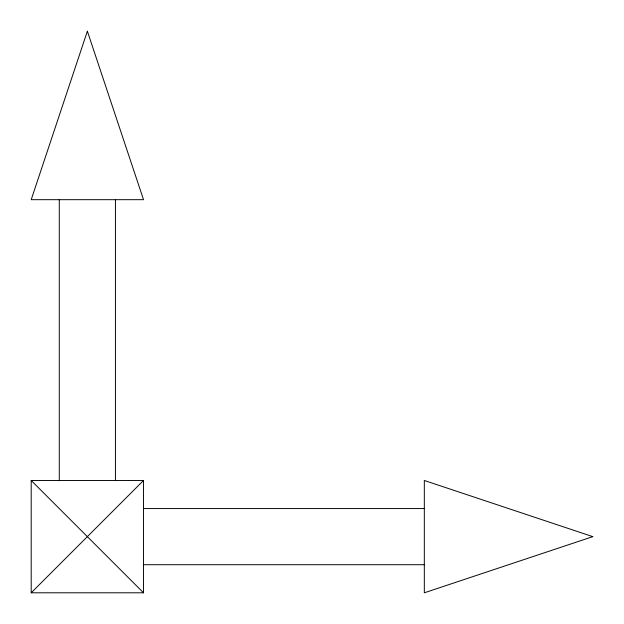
<?xml version="1.0" encoding="UTF-8"?>
<svg xmlns="http://www.w3.org/2000/svg" width="624" height="624" viewBox="0 0 624 624"><rect width="100%" height="100%" fill="white"/><g stroke="black" fill="none" stroke-linecap="round" stroke-linejoin="round"><path stroke-width="0.94" d="M31.2 592.8L143.52 480.48L31.2 480.48L31.2 592.8L143.52 592.8L143.52 480.48M143.52 508.56L424.32 508.56M143.52 564.72L424.32 564.72M31.2 480.48L143.52 592.8M115.44 199.68L115.44 480.48M59.28 199.68L59.28 480.48M87.36 31.2L31.2 199.68L143.52 199.68L87.36 31.2M592.8 536.64L424.32 592.8L424.32 480.48L592.8 536.64"/></g></svg>
